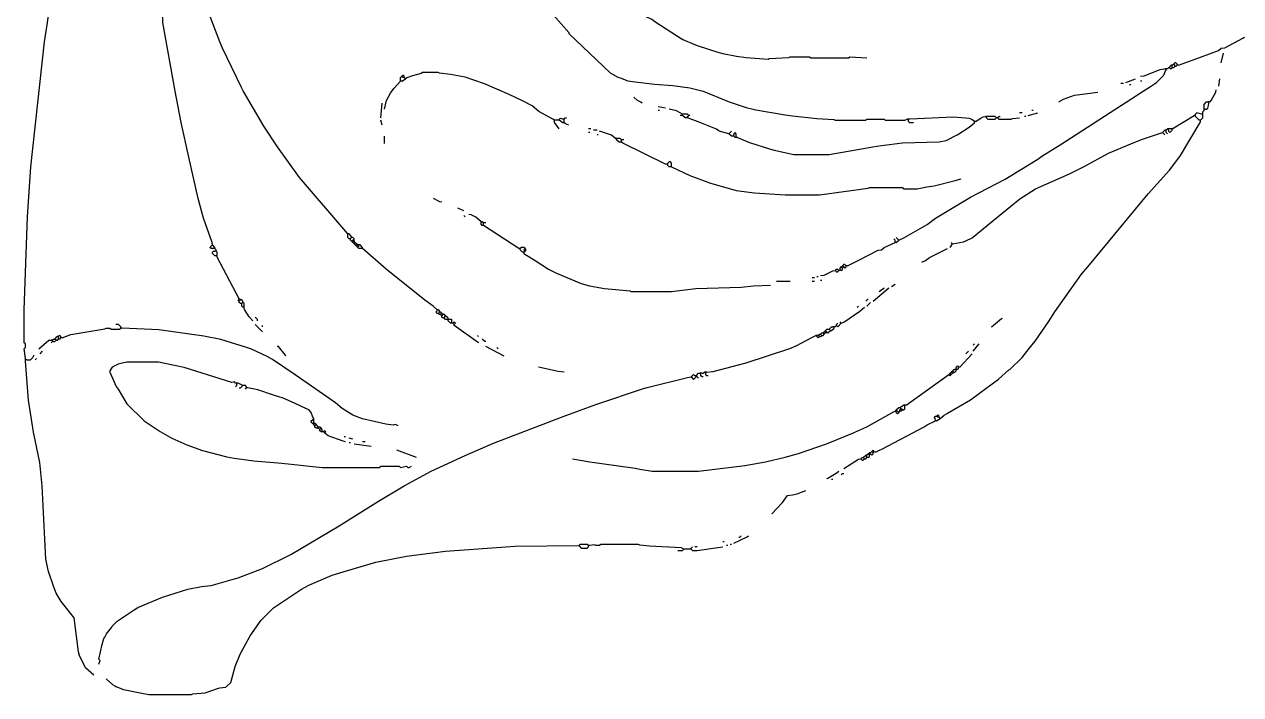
# Model space of a CAD drawing. Header units: millimetres. Extents: x 0.1 to 28.4, y 0.9 to 36.7.
# Drawn here: x 3.56 to 16.21, y 0.91 to 7.88 of the extents above; entities that cross this region are included whole.
import ezdxf

# ---------------------------------------------------------------- set-up
doc = ezdxf.new("R2010")
doc.units = ezdxf.units.MM

msp = doc.modelspace()

# ---------------------------------------------------------------- linework, layer by layer
for points in [[(6.9215, 5.7023), (6.416638, 6.289189), (6.187948, 6.606286), (6.048131, 6.821854), (5.832231, 7.190154), (5.81406, 7.22503), (5.61721, 7.63397), (5.59054, 7.69747), (5.414682, 8.154521), (5.34289, 8.38073), (5.211885, 8.840177), (5.139018, 9.155579), (5.047049, 9.576658), (5.011351, 9.778142), (4.971481, 10.058882), (4.934642, 10.438834), (4.871466, 10.870438), (4.846251, 11.035442), (4.806258, 11.278166), (4.7752, 11.5443)], [(5.5118, 5.588), (5.50799, 5.61213), (5.42036, 5.86613), (5.364285, 6.071577), (5.266018, 6.501279), (5.186485, 6.858977), (5.125651, 7.187342), (4.997186, 7.899643), (4.98433, 8.217271), (4.953, 8.636), (4.960042, 8.649266), (4.9657, 8.763)], [(3.5687, 4.4069), (3.556, 4.5085), (3.5687, 4.5212), (3.5687, 4.5593), (3.556, 4.572), (3.556, 4.9149), (3.587417, 5.879799), (3.625281, 6.400318), (3.766566, 7.696962), (3.791966, 7.874762), (3.8481, 8.255), (3.8354, 8.2677), (3.8354, 8.3185), (3.843215, 8.332177), (3.8481, 8.382)], [(8.9789, 8.0645), (9.217039, 7.794927), (9.2202, 7.7851), (9.650046, 7.375769), (9.72947, 7.33171), (9.75233, 7.32409), (9.830777, 7.294685), (9.879623, 7.284915), (10.109571, 7.25763), (10.299329, 7.24577), (10.476642, 7.221151), (10.61593, 7.18439), (10.86993, 7.08279), (10.89533, 7.07136), (11.062677, 7.015285), (11.162179, 6.993218), (11.468862, 6.939534), (11.543538, 6.928866), (11.798693, 6.902), (11.975707, 6.8902), (11.9888, 6.8834), (12.3063, 6.8834), (12.319, 6.8961), (12.4968, 6.8961), (12.5095, 6.8834), (12.7127, 6.8834), (12.7381, 6.8961)], [(9.7409, 8.0518), (9.868877, 8.018585), (9.94283, 7.99846), (10.03427, 7.95401), (10.081514, 7.934452), (10.124186, 7.902448), (10.38733, 7.73176), (10.40257, 7.72414), (10.51687, 7.67461), (10.56513, 7.65556), (10.76833, 7.59079), (10.819279, 7.577418), (10.960784, 7.549271), (11.062148, 7.536927), (11.2903, 7.5184), (11.30335, 7.525144), (11.50585, 7.537056), (11.5189, 7.5438), (11.7221, 7.5438), (11.7348, 7.5311), (12.1285, 7.5311), (12.1412, 7.5438), (12.319, 7.5311)], [(15.5575, 7.4549), (15.78737, 7.53999), (15.974646, 7.610231), (16.002, 7.6327), (16.038979, 7.637182), (16.22933, 7.73811), (16.2433, 7.747)], [(15.494, 7.4549), (15.5067, 7.4676)], [(15.5448, 7.4676), (15.5321, 7.4803), (15.5194, 7.4803), (15.5067, 7.4676)], [(15.5194, 7.4549), (15.5067, 7.4676)], [(15.5448, 7.4549), (15.5448, 7.4676)], [(16.002, 7.4803), (16.0274, 7.5819)], [(7.4676, 7.3025), (7.4676, 7.3279), (7.4803, 7.3406)], [(7.5057, 7.3406), (7.493, 7.3533), (7.4803, 7.3406)], [(7.493, 7.3279), (7.4803, 7.3406)], [(7.5057, 7.3279), (7.5057, 7.3406)], [(9.0678, 6.8834), (9.05383, 6.89356), (8.905302, 6.975423), (8.836598, 7.032677), (8.73633, 7.08406), (8.59917, 7.15264), (8.34263, 7.26059), (8.14197, 7.33171), (7.987734, 7.360342), (7.874566, 7.371658), (7.8613, 7.3787), (7.6962, 7.3787), (7.68223, 7.36981), (7.593479, 7.345082), (7.53237, 7.32536), (7.5184, 7.3152)], [(12.6492, 5.6388), (12.70127, 5.66166), (12.943254, 5.800969), (13.032154, 5.864469), (13.39723, 6.08584), (13.75537, 6.27126), (14.094714, 6.480048), (14.137386, 6.512052), (14.32687, 6.62686), (15.191154, 7.185269), (15.267354, 7.236069), (15.3289, 7.2771), (15.4051, 7.3533), (15.42034, 7.39013), (15.4305, 7.4041)], [(15.1638, 7.3406), (15.200779, 7.345082), (15.367977, 7.411915), (15.4178, 7.4168)], [(15.4305, 7.4168), (15.4178, 7.4168)], [(15.4432, 7.4168), (15.4305, 7.4168)], [(15.4305, 7.4041), (15.4305, 7.4168)], [(15.4432, 7.4168), (15.4559, 7.4295)], [(15.4686, 7.4295), (15.4559, 7.4295)], [(15.4686, 7.4422), (15.4813, 7.4549)], [(15.4686, 7.4295), (15.4686, 7.4422)], [(15.4686, 7.4295), (15.4813, 7.4168), (15.494, 7.4295)], [(15.494, 7.4549), (15.4813, 7.4549)], [(15.494, 7.4422), (15.494, 7.4549)], [(15.494, 7.4295), (15.494, 7.4422)], [(15.5067, 7.4295), (15.494, 7.4295)], [(15.5067, 7.4295), (15.5194, 7.4422)], [(15.5194, 7.4422), (15.5194, 7.4549)], [(15.5321, 7.4422), (15.5194, 7.4422)], [(15.5321, 7.4422), (15.5448, 7.4549)], [(15.5575, 7.4549), (15.5448, 7.4549)], [(7.3025, 6.9977), (7.32409, 7.08787), (7.369048, 7.173214), (7.401052, 7.215886), (7.4676, 7.2898)], [(7.4676, 7.2898), (7.4676, 7.3025)], [(7.4803, 7.2898), (7.4676, 7.2898)], [(7.4803, 7.2898), (7.5184, 7.3152)], [(7.5057, 7.3279), (7.493, 7.3279)], [(7.5184, 7.3152), (7.5057, 7.3279)], [(14.986, 7.2644), (14.9606, 7.2644)], [(15.0114, 7.2771), (15.113, 7.3152)], [(15.0622, 7.2517), (15.0495, 7.2517)], [(15.1765, 7.2898), (15.1638, 7.2898)], [(15.9766, 7.239), (15.9893, 7.3152)], [(9.9822, 7.0612), (9.96823, 7.07136), (9.933686, 7.089648), (9.8933, 7.1247)], [(14.3129, 7.0739), (14.36243, 7.10184), (14.478762, 7.144766), (14.7193, 7.1755)], [(15.8877, 7.0739), (15.89786, 7.08787), (15.94739, 7.17677), (15.9512, 7.2009)], [(7.2644, 6.9088), (7.2771, 7.0612)], [(10.2235, 7.0104), (10.1473, 7.0231)], [(10.16, 6.985), (10.1473, 6.985)], [(10.4013, 6.9469), (10.37717, 6.96214), (10.336823, 6.980115), (10.2616, 6.9977)], [(13.9319, 6.9596), (13.9065, 6.9596)], [(13.9954, 6.9342), (14.097, 6.9596)], [(14.0462, 6.985), (14.0335, 6.985)], [(15.7988, 6.9469), (15.748, 6.9596), (15.7353, 6.9469)], [(15.8115, 6.9596), (15.8115, 6.9723), (15.8242, 6.985)], [(15.8115, 6.9469), (15.8115, 6.9596)], [(15.8242, 7.0104), (15.8242, 7.0485), (15.8496, 7.0739), (15.8623, 7.0739)], [(15.8242, 6.9977), (15.8242, 7.0104)], [(15.8369, 6.9977), (15.8242, 6.9977)], [(15.8242, 6.985), (15.8242, 6.9977)], [(15.8369, 6.9977), (15.8496, 6.9977), (15.8623, 7.0104), (15.87119, 7.03707), (15.875, 7.0612)], [(15.875, 7.0739), (15.8623, 7.0739)], [(15.8877, 7.0739), (15.875, 7.0739)], [(15.875, 7.0612), (15.875, 7.0739)], [(7.2771, 6.8326), (7.2644, 6.8834)], [(9.0805, 6.8834), (9.0678, 6.8834)], [(9.0678, 6.8707), (9.0678, 6.8834)], [(9.1186, 6.7945), (9.070731, 6.859954), (9.0678, 6.8707)], [(9.1059, 6.8834), (9.0805, 6.8834)], [(9.1186, 6.8834), (9.1059, 6.8834)], [(9.1567, 6.8961), (9.14527, 6.89864), (9.1313, 6.90245), (9.1186, 6.8961)], [(9.1186, 6.8834), (9.1186, 6.8961)], [(9.1567, 6.858), (9.1186, 6.8834)], [(9.1694, 6.8961), (9.1567, 6.8961)], [(9.1694, 6.858), (9.1567, 6.858)], [(9.1694, 6.8961), (9.1821, 6.9088), (9.1948, 6.9088)], [(9.1694, 6.8834), (9.1694, 6.8961)], [(9.1694, 6.8707), (9.1694, 6.8834)], [(9.1694, 6.858), (9.1694, 6.8707)], [(9.2202, 6.8326), (9.18337, 6.84784), (9.1694, 6.858)], [(10.3886, 6.9342), (10.3759, 6.9342)], [(10.4013, 6.9342), (10.3886, 6.9342)], [(10.414, 6.9469), (10.4013, 6.9469)], [(10.4013, 6.9342), (10.4013, 6.9469)], [(10.4394, 6.9088), (10.4267, 6.9088), (10.4013, 6.9342)], [(10.4648, 6.9342), (10.4521, 6.9469), (10.414, 6.9469)], [(10.4521, 6.9088), (10.4394, 6.9088)], [(10.4521, 6.9215), (10.4648, 6.9342)], [(10.4521, 6.9088), (10.4521, 6.9215)], [(10.8839, 6.7437), (10.7823, 6.7691), (10.75436, 6.78942), (10.56513, 6.86816), (10.4521, 6.9088)], [(10.4775, 6.9342), (10.4648, 6.9342)], [(10.9728, 6.7056), (11.09853, 6.65099), (11.316821, 6.583082), (11.352679, 6.574118), (11.557, 6.5278), (11.9253, 6.5278), (12.381523, 6.608885), (12.470638, 6.622034), (12.687498, 6.648661), (13.068102, 6.660939), (13.143642, 6.672649), (13.25753, 6.73354), (13.27277, 6.74116), (13.383322, 6.810298), (13.4366, 6.858)], [(12.7508, 6.8961), (12.7381, 6.8961)], [(12.7635, 6.8961), (12.7508, 6.8961)], [(12.7508, 6.8834), (12.7508, 6.8961)], [(12.8016, 6.858), (12.7635, 6.858), (12.7508, 6.8707), (12.7508, 6.8834)], [(13.4366, 6.8707), (13.409246, 6.893169), (13.385318, 6.903019), (13.220399, 6.914817), (12.7635, 6.8961)], [(13.081, 3.7846), (13.121386, 3.819652), (13.14577, 3.83286), (13.15593, 3.83794), (13.396546, 3.978031), (13.489878, 4.048202), (13.687797, 4.194153), (13.795003, 4.289447), (13.8049, 4.2926), (13.9319, 4.4196), (14.004962, 4.511189), (14.068477, 4.587302), (14.208252, 4.790186), (14.271869, 4.891454), (14.551152, 5.285486), (14.614577, 5.362002), (15.243157, 6.118558), (15.465443, 6.365542), (15.54226, 6.46557), (15.579852, 6.517386), (15.78356, 6.85927), (15.7861, 6.8707)], [(13.4493, 6.8707), (13.4366, 6.8707)], [(13.4366, 6.858), (13.4366, 6.8707)], [(13.4493, 6.8707), (13.502386, 6.905752), (13.52677, 6.91769), (13.5509, 6.9215)], [(13.5636, 6.9215), (13.5509, 6.9215)], [(13.5763, 6.9215), (13.5636, 6.9215)], [(13.5636, 6.9088), (13.5636, 6.9215)], [(13.5636, 6.9088), (13.5763, 6.8961), (13.6525, 6.8961), (13.6652, 6.9088)], [(13.6652, 6.9088), (13.6525, 6.9215), (13.5763, 6.9215)], [(13.6779, 6.9088), (13.6652, 6.9088)], [(13.6779, 6.9088), (13.6906, 6.9215), (13.7033, 6.9215)], [(13.6779, 6.9088), (13.6906, 6.8961), (13.8176, 6.8961), (13.831062, 6.903466), (13.9065, 6.9088)], [(13.97, 6.9215), (13.9573, 6.9215)], [(15.494, 6.7945), (15.7226, 6.9342)], [(15.7353, 6.9342), (15.7226, 6.9342)], [(15.7353, 6.9342), (15.7353, 6.9469)], [(15.7353, 6.9215), (15.7353, 6.9342)], [(15.7734, 6.8834), (15.7353, 6.9215)], [(15.7861, 6.8834), (15.7734, 6.8834)], [(15.7861, 6.8834), (15.8115, 6.9088), (15.8115, 6.9342)], [(15.7861, 6.8707), (15.7861, 6.8834)], [(15.8115, 6.9469), (15.7988, 6.9469)], [(15.8115, 6.9342), (15.8115, 6.9469)], [(7.3025, 6.6421), (7.3025, 6.7183)], [(9.4488, 6.7945), (9.4234, 6.7945)], [(9.4361, 6.7564), (9.4234, 6.7564)], [(9.5123, 6.7818), (9.4742, 6.7818)], [(9.525, 6.731), (9.5123, 6.731)], [(9.7028, 6.6929), (9.662414, 6.727952), (9.54913, 6.76656), (9.5377, 6.7691)], [(10.8839, 6.7437), (10.9093, 6.7691)], [(10.922, 6.7183), (10.9093, 6.7183), (10.8839, 6.7437)], [(10.9347, 6.7183), (10.922, 6.7183)], [(10.9601, 6.7183), (10.9601, 6.7437), (10.9474, 6.7564), (10.9347, 6.7437), (10.9347, 6.731)], [(10.9347, 6.7183), (10.9347, 6.731)], [(10.9474, 6.7056), (10.9347, 6.7183)], [(10.9601, 6.7056), (10.9474, 6.7056)], [(10.9601, 6.7056), (10.9601, 6.7183)], [(10.9728, 6.7056), (10.9601, 6.7056)], [(13.208, 5.6007), (13.321442, 5.618549), (13.345746, 5.629031), (13.41247, 5.66166), (13.629386, 5.838952), (13.908978, 6.067502), (14.07287, 6.16966), (14.42593, 6.32841), (14.577646, 6.403731), (14.83233, 6.54304), (15.06347, 6.63829), (15.17523, 6.68274), (15.28953, 6.72211), (15.3924, 6.7564)], [(15.3924, 6.7564), (15.4178, 6.7818)], [(15.4178, 6.731), (15.3924, 6.7564)], [(15.4305, 6.7818), (15.4178, 6.7818)], [(15.4305, 6.7818), (15.4432, 6.7945)], [(15.4305, 6.7691), (15.4305, 6.7818)], [(15.4432, 6.7437), (15.4305, 6.7564), (15.4305, 6.7691)], [(15.4559, 6.7945), (15.4432, 6.7945)], [(15.4686, 6.7945), (15.4559, 6.7945)], [(15.4559, 6.7818), (15.4559, 6.7945)], [(15.4559, 6.7818), (15.4559, 6.7691), (15.4686, 6.7564), (15.494, 6.7818)], [(15.4813, 6.7945), (15.4686, 6.7945)], [(15.494, 6.7945), (15.4813, 6.7945)], [(15.494, 6.7818), (15.494, 6.7945)], [(9.7155, 6.6929), (9.7028, 6.6929)], [(9.7282, 6.6929), (9.7155, 6.6929)], [(9.7155, 6.6802), (9.7155, 6.6929)], [(9.7536, 6.6548), (9.7409, 6.6548), (9.7155, 6.6802)], [(9.7663, 6.6802), (9.7536, 6.6929), (9.7282, 6.6929)], [(9.7663, 6.6548), (9.7536, 6.6548)], [(9.779, 6.6802), (9.7663, 6.6802)], [(9.7663, 6.6675), (9.7663, 6.6802)], [(9.7663, 6.6548), (9.7663, 6.6675)], [(10.2362, 6.4262), (10.22477, 6.42874), (9.78027, 6.64464), (9.7663, 6.6548)], [(9.7917, 6.6802), (9.779, 6.6802)], [(10.287, 6.4135), (10.287, 6.4389), (10.2743, 6.4516), (10.2616, 6.4516), (10.2489, 6.4389)], [(10.2489, 6.4262), (10.2362, 6.4262)], [(10.2489, 6.4262), (10.2489, 6.4389)], [(10.2489, 6.4135), (10.2489, 6.4262)], [(10.2743, 6.4008), (10.2616, 6.4008), (10.2489, 6.4135)], [(10.287, 6.4008), (10.2743, 6.4008)], [(10.287, 6.4008), (10.287, 6.4135)], [(10.287, 6.4008), (10.47623, 6.30936), (10.692279, 6.231218), (10.923121, 6.163982), (10.958979, 6.155018), (11.14998, 6.128524), (11.4681, 6.1087), (11.8237, 6.1087), (12.331016, 6.177671), (12.3444, 6.1849), (12.6873, 6.1849), (12.7, 6.1722), (12.8397, 6.1722), (12.942062, 6.192266), (13.016738, 6.202934), (13.23467, 6.25856), (13.2969, 6.2738)], [(7.8994, 6.0325), (7.87527, 6.03631), (7.8105, 6.0706)], [(8.128, 5.9436), (8.0645, 5.969)], [(8.1407, 5.8801), (8.128, 5.8928)], [(8.3058, 5.8293), (8.252522, 5.877002), (8.20293, 5.90169), (8.1788, 5.9055)], [(8.3185, 5.8293), (8.3058, 5.8293)], [(8.3058, 5.8166), (8.3058, 5.8293)], [(8.3312, 5.8166), (8.3185, 5.8293)], [(6.9342, 5.7023), (6.9215, 5.7023)], [(6.9215, 5.6896), (6.9215, 5.7023)], [(6.9596, 5.6769), (6.9342, 5.7023)], [(8.3185, 5.7912), (8.3058, 5.8039), (8.3058, 5.8166)], [(8.3312, 5.7912), (8.3185, 5.7912)], [(8.3439, 5.8166), (8.3312, 5.8166)], [(8.3312, 5.8039), (8.3312, 5.8166)], [(8.3312, 5.7912), (8.3312, 5.8039)], [(8.6995, 5.5499), (8.3312, 5.7912)], [(8.3566, 5.8166), (8.3439, 5.8166)], [(5.5245, 5.5499), (5.4991, 5.5499), (5.4864, 5.5626), (5.5118, 5.588)], [(5.5372, 5.5626), (5.5118, 5.588)], [(6.9342, 5.6515), (6.9215, 5.6642), (6.9215, 5.6896)], [(6.9469, 5.6515), (6.9342, 5.6515)], [(6.9469, 5.6515), (6.9596, 5.6642)], [(6.9469, 5.6388), (6.9469, 5.6515)], [(6.9596, 5.6261), (6.9469, 5.6388)], [(6.9596, 5.6642), (6.9596, 5.6769)], [(6.9723, 5.6642), (6.9596, 5.6642)], [(6.9596, 5.6261), (6.9723, 5.6388)], [(6.9723, 5.6134), (6.9596, 5.6261)], [(6.985, 5.6515), (6.9723, 5.6642)], [(6.985, 5.6388), (6.9723, 5.6388)], [(6.9723, 5.6134), (6.985, 5.6261)], [(6.985, 5.6007), (6.9723, 5.6134)], [(6.985, 5.6388), (6.985, 5.6515)], [(6.985, 5.6261), (6.985, 5.6388)], [(6.9977, 5.6134), (6.985, 5.6261)], [(6.985, 5.6007), (6.9977, 5.6134)], [(6.9977, 5.588), (6.985, 5.6007)], [(7.0104, 5.6007), (6.9977, 5.6134)], [(6.9977, 5.588), (7.0104, 5.6007)], [(7.0104, 5.5753), (6.9977, 5.588)], [(7.0231, 5.588), (7.0104, 5.6007)], [(7.0104, 5.5753), (7.0231, 5.588)], [(7.0231, 5.5626), (7.0104, 5.5753)], [(7.0358, 5.588), (7.0231, 5.588)], [(7.0231, 5.5626), (7.0358, 5.5753)], [(7.0485, 5.588), (7.0358, 5.588)], [(7.0358, 5.5753), (7.0358, 5.588)], [(7.0739, 5.5626), (7.0485, 5.588)], [(12.1158, 5.3721), (12.22883, 5.42544), (12.434421, 5.532718), (12.4714, 5.5372), (12.498754, 5.559669), (12.57427, 5.59689), (12.6111, 5.6134)], [(12.6111, 5.6261), (12.6111, 5.6388), (12.5984, 5.6515)], [(12.6111, 5.6134), (12.6111, 5.6261)], [(12.6238, 5.6134), (12.6111, 5.6134)], [(12.6492, 5.6388), (12.6238, 5.6642)], [(12.6238, 5.6134), (12.6492, 5.6388)], [(13.1826, 5.5626), (13.208, 5.6007)], [(13.208, 5.6007), (13.1953, 5.6134)], [(5.5499, 5.4737), (5.5372, 5.4737), (5.5118, 5.4991), (5.5118, 5.5118), (5.5245, 5.5245), (5.5372, 5.5245)], [(5.5372, 5.5499), (5.5245, 5.5499)], [(5.5372, 5.5499), (5.5372, 5.5626)], [(5.5499, 5.5372), (5.5372, 5.5499)], [(5.5499, 5.5245), (5.5372, 5.5245)], [(5.5499, 5.5245), (5.5499, 5.5372)], [(5.5626, 5.4864), (5.5626, 5.5118), (5.5499, 5.5245)], [(5.5626, 5.4737), (5.5499, 5.4737)], [(5.5626, 5.4737), (5.5626, 5.4864)], [(5.5626, 5.461), (5.5626, 5.4737)], [(5.7912, 5.0292), (5.5626, 5.461)], [(7.0612, 5.5499), (7.0358, 5.5499), (7.0231, 5.5626)], [(7.0739, 5.5499), (7.0612, 5.5499)], [(7.0739, 5.5499), (7.0739, 5.5626)], [(7.8486, 4.9149), (7.808214, 4.949952), (7.719646, 5.013569), (7.318042, 5.337157), (7.0739, 5.5499)], [(8.7122, 5.5499), (8.6995, 5.5499)], [(8.763, 5.5499), (8.7503, 5.5626), (8.7249, 5.5626), (8.7122, 5.5499)], [(8.7122, 5.5372), (8.7122, 5.5499)], [(8.7376, 5.5118), (8.7122, 5.5372)], [(8.7503, 5.5118), (8.7376, 5.5118)], [(8.763, 5.5245), (8.7503, 5.5372), (8.763, 5.5499)], [(8.7503, 5.5118), (8.763, 5.5245)], [(8.7503, 5.4991), (8.7503, 5.5118)], [(8.7503, 5.4991), (8.866886, 5.425948), (9.00557, 5.33654), (9.09193, 5.29336), (9.348321, 5.186082), (9.434979, 5.164418), (9.58912, 5.136376), (9.854752, 5.112273), (9.8679, 5.1054), (10.287, 5.1054), (10.54038, 5.136376), (11.010733, 5.149674), (11.138293, 5.163), (11.3157, 5.1689)], [(8.763, 5.5245), (8.7757, 5.5372), (8.763, 5.5499)], [(12.8905, 5.4102), (12.926314, 5.425948), (12.968986, 5.457952), (13.12037, 5.53466), (13.1572, 5.5499)], [(11.8364, 5.2705), (11.873379, 5.274982), (11.96467, 5.31749), (11.9888, 5.3213)], [(12.0269, 5.3213), (12.0142, 5.334), (12.0015, 5.334), (11.9888, 5.3213)], [(11.9888, 5.3213), (12.0015, 5.3086), (12.0142, 5.3086), (12.0269, 5.3213)], [(12.0269, 5.3213), (12.0396, 5.334)], [(12.0396, 5.334), (12.0396, 5.3467), (12.0523, 5.3594)], [(12.0396, 5.334), (12.0523, 5.3213), (12.065, 5.334), (12.065, 5.3467)], [(12.0523, 5.3594), (12.065, 5.3721)], [(12.065, 5.3467), (12.0523, 5.3594)], [(12.1031, 5.3721), (12.0904, 5.3848), (12.0777, 5.3848), (12.065, 5.3721)], [(12.0777, 5.3594), (12.065, 5.3721)], [(12.065, 5.3467), (12.0777, 5.3594)], [(12.0777, 5.3594), (12.0904, 5.3467), (12.1031, 5.3594)], [(12.1158, 5.3721), (12.1031, 5.3721)], [(12.1031, 5.3594), (12.1031, 5.3721)], [(11.5189, 5.207), (11.3792, 5.207)], [(11.7729, 5.2451), (11.7475, 5.2451)], [(11.7729, 5.207), (11.7475, 5.207)], [(11.811, 5.2578), (11.7983, 5.2578)], [(11.8491, 5.2197), (11.8364, 5.2197)], [(12.3825, 5.0038), (12.5476, 5.1435)], [(12.446, 5.1054), (12.4968, 5.1435)], [(12.573, 5.1562), (12.6111, 5.1816)], [(5.7912, 5.0038), (5.7785, 5.0165), (5.7912, 5.0292)], [(5.8039, 5.0165), (5.7912, 5.0292)], [(5.7912, 5.0038), (5.8039, 5.0165)], [(5.8039, 4.9784), (5.7912, 4.9911), (5.7912, 5.0038)], [(5.8293, 4.9911), (5.8293, 5.0038), (5.8166, 5.0165), (5.8039, 5.0165)], [(5.8166, 4.9784), (5.8039, 4.9784)], [(5.8166, 4.9784), (5.8293, 4.9911)], [(5.8166, 4.9657), (5.8166, 4.9784)], [(5.8293, 4.9403), (5.8166, 4.953), (5.8166, 4.9657)], [(5.842, 4.953), (5.842, 4.9784), (5.8293, 4.9911)], [(5.842, 4.9403), (5.8293, 4.9403)], [(5.842, 4.9403), (5.842, 4.953)], [(5.842, 4.9276), (5.842, 4.9403)], [(12.0523, 4.7752), (12.07897, 4.78536), (12.245086, 4.899152), (12.2936, 4.9403)], [(12.2174, 4.9403), (12.2301, 4.953)], [(12.3063, 5.0038), (12.3317, 5.0292)], [(12.319, 4.953), (12.3571, 4.9911)], [(5.9309, 4.8006), (5.895848, 4.840986), (5.84454, 4.91617), (5.842, 4.9276)], [(5.9817, 4.8006), (5.9817, 4.8133), (5.9563, 4.8387)], [(7.8613, 4.8768), (7.8486, 4.8768), (7.8359, 4.8895), (7.8486, 4.9022)], [(7.8613, 4.9149), (7.8486, 4.9149)], [(7.8486, 4.9022), (7.8486, 4.9149)], [(7.874, 4.9022), (7.8613, 4.9149)], [(7.8613, 4.8768), (7.874, 4.8895)], [(7.8867, 4.8641), (7.874, 4.8641), (7.8613, 4.8768)], [(7.874, 4.8895), (7.874, 4.9022)], [(7.8867, 4.8895), (7.874, 4.8895)], [(7.8994, 4.8768), (7.8867, 4.8895)], [(7.8867, 4.8641), (7.8994, 4.8768)], [(7.8994, 4.8514), (7.8867, 4.8641)], [(7.9121, 4.8641), (7.8994, 4.8768)], [(7.8994, 4.8514), (7.9121, 4.8641)], [(7.9121, 4.826), (7.8994, 4.8387), (7.8994, 4.8514)], [(7.9375, 4.8514), (7.9248, 4.8641), (7.9121, 4.8641)], [(7.9248, 4.826), (7.9121, 4.826)], [(7.9248, 4.8387), (7.9375, 4.8514)], [(7.9248, 4.826), (7.9248, 4.8387)], [(7.9502, 4.8133), (7.9375, 4.8133), (7.9248, 4.826)], [(7.9629, 4.826), (7.9375, 4.8514)], [(7.9629, 4.8133), (7.9502, 4.8133)], [(7.9629, 4.8133), (7.9629, 4.826)], [(7.9756, 4.8133), (7.9629, 4.8133)], [(7.9629, 4.8006), (7.9629, 4.8133)], [(7.9883, 4.8133), (7.9756, 4.8133)], [(8.001, 4.8006), (8.001, 4.8133), (7.9883, 4.8133)], [(13.6144, 4.7371), (13.718478, 4.822902), (13.7287, 4.826)], [(3.9497, 4.6228), (4.039577, 4.656015), (4.393079, 4.716182), (4.4069, 4.7244), (4.445, 4.7244), (4.4577, 4.7117), (4.5466, 4.7117), (4.5593, 4.7244)], [(4.5593, 4.7371), (4.5339, 4.7625), (4.5085, 4.7625)], [(4.5593, 4.7244), (4.5593, 4.7371)], [(4.572, 4.7244), (4.5593, 4.7244)], [(7.4422, 3.7084), (7.4168, 3.7211), (7.3914, 3.71475), (7.316058, 3.726249), (7.07263, 3.78079), (6.97103, 3.82016), (6.860602, 3.889323), (6.791898, 3.946577), (6.373446, 4.238869), (6.13537, 4.39674), (6.081346, 4.429369), (5.91693, 4.50469), (5.85597, 4.52501), (5.599579, 4.605618), (5.423758, 4.640649), (4.95362, 4.704576), (4.572, 4.7244)], [(6.0325, 4.6863), (5.9563, 4.7625)], [(6.0325, 4.7371), (6.0325, 4.7498)], [(7.9883, 4.7752), (7.9629, 4.8006)], [(8.001, 4.7752), (7.9883, 4.7752)], [(8.001, 4.7879), (8.001, 4.8006)], [(8.001, 4.7752), (8.001, 4.7879)], [(8.0137, 4.7752), (8.001, 4.7752)], [(8.0264, 4.7625), (8.0391, 4.7752), (8.0264, 4.7879), (8.0137, 4.7752)], [(8.0264, 4.7625), (8.0137, 4.7752)], [(8.2804, 4.572), (8.0264, 4.7498), (8.0264, 4.7625)], [(11.8618, 4.6736), (11.8745, 4.6863)], [(11.8745, 4.6863), (11.8872, 4.699)], [(11.8872, 4.6736), (11.8745, 4.6863)], [(11.8872, 4.699), (11.8999, 4.7117), (11.9253, 4.7117)], [(11.8999, 4.6863), (11.8872, 4.699)], [(11.8999, 4.6736), (11.8999, 4.6863)], [(11.9126, 4.6736), (11.938, 4.699)], [(11.9253, 4.7117), (11.9507, 4.7371), (11.9634, 4.7371)], [(11.938, 4.699), (11.9253, 4.7117)], [(11.938, 4.699), (11.9507, 4.699), (11.9761, 4.7244)], [(11.9761, 4.7371), (11.9634, 4.7371)], [(11.9888, 4.7371), (11.9761, 4.7371)], [(11.9761, 4.7244), (11.9761, 4.7371)], [(11.9888, 4.7371), (12.0015, 4.7498)], [(12.0015, 4.7498), (12.0015, 4.7625), (12.0142, 4.7752)], [(12.0015, 4.7498), (12.0142, 4.7371), (12.0523, 4.7752)], [(12.0523, 4.7752), (12.0396, 4.7879)], [(3.7084, 4.5085), (3.81, 4.5974), (3.8354, 4.5974)], [(3.8481, 4.5974), (3.8354, 4.5974)], [(3.8354, 4.572), (3.8481, 4.5847)], [(3.8481, 4.5974), (3.8608, 4.6101), (3.8735, 4.6101)], [(3.8481, 4.5847), (3.8481, 4.5974)], [(3.8608, 4.5847), (3.8481, 4.5847)], [(3.8608, 4.5847), (3.8735, 4.5847), (3.8862, 4.5974)], [(3.8735, 4.6101), (3.8989, 4.6355)], [(3.8862, 4.5974), (3.8735, 4.6101)], [(3.8862, 4.5974), (3.8989, 4.5974), (3.9116, 4.6101)], [(3.9116, 4.6355), (3.8989, 4.6355)], [(3.937, 4.6355), (3.9243, 4.6482), (3.9116, 4.6355)], [(3.9116, 4.6228), (3.9116, 4.6355)], [(3.9116, 4.6101), (3.9116, 4.6228)], [(3.9243, 4.6101), (3.9116, 4.6101)], [(3.9243, 4.6101), (3.937, 4.6228)], [(3.937, 4.6228), (3.937, 4.6355)], [(3.9497, 4.6228), (3.937, 4.6228)], [(8.2804, 4.6355), (8.2677, 4.6482)], [(8.3566, 4.5847), (8.3439, 4.5847), (8.3185, 4.6101)], [(10.6553, 4.2672), (10.717942, 4.272349), (11.047879, 4.360582), (11.062821, 4.364318), (11.51763, 4.51231), (11.58113, 4.53771), (11.74623, 4.62534), (11.7856, 4.6482)], [(11.7983, 4.6482), (11.7856, 4.6482)], [(11.811, 4.6482), (11.7983, 4.6482)], [(11.7983, 4.6355), (11.7983, 4.6482)], [(11.7983, 4.6355), (11.811, 4.6228), (11.8237, 4.6355)], [(11.811, 4.6482), (11.8237, 4.6609), (11.8364, 4.6609)], [(11.8237, 4.6355), (11.811, 4.6482)], [(11.8237, 4.6355), (11.8364, 4.6355), (11.8491, 4.6482)], [(11.8364, 4.6609), (11.8491, 4.6736), (11.8618, 4.6736)], [(11.8491, 4.6482), (11.8364, 4.6609)], [(11.8491, 4.6482), (11.8618, 4.6482), (11.8745, 4.6609)], [(11.8745, 4.6609), (11.8618, 4.6736)], [(11.8745, 4.6609), (11.8872, 4.6736)], [(11.8999, 4.6736), (11.8872, 4.6736)], [(11.9126, 4.6736), (11.8999, 4.6736)], [(13.4239, 4.5466), (13.4366, 4.5593)], [(13.4239, 4.4831), (13.4874, 4.5593)], [(3.5814, 4.3942), (3.6195, 4.3942), (3.6449, 4.4196), (3.6576, 4.445)], [(3.7211, 4.4577), (3.7465, 4.4831)], [(6.2738, 4.4323), (6.270677, 4.442398), (6.1976, 4.5339), (6.1849, 4.5339)], [(8.5471, 4.4323), (8.3566, 4.5339)], [(8.4836, 4.5085), (8.4709, 4.5212)], [(13.2842, 4.318), (13.4112, 4.4577)], [(13.3477, 4.4577), (13.3731, 4.4831)], [(3.5687, 4.3942), (3.5687, 4.4069)], [(3.5814, 4.3942), (3.5687, 4.3942)], [(3.5687, 4.3815), (3.5687, 4.3942)], [(4.2799, 1.1176), (4.191, 1.1938), (4.13131, 1.32207), (4.119685, 1.359877), (4.07289, 1.71323), (3.940048, 1.881886), (3.88874, 1.96977), (3.85826, 2.04343), (3.80619, 2.19583), (3.779451, 2.323242), (3.740483, 3.085799), (3.715629, 3.326716), (3.652715, 3.643923), (3.627051, 3.796442), (3.599825, 3.97562), (3.5687, 4.3815)], [(3.6703, 4.3942), (3.683, 4.4069)], [(5.7531, 4.1529), (5.7404, 4.1656), (5.715, 4.15925), (5.218579, 4.313518), (5.119077, 4.335585), (4.953, 4.3688), (4.6228, 4.3688), (4.547458, 4.350951), (4.53263, 4.34721), (4.4704, 4.318), (4.445, 4.2799), (4.445, 4.2672), (4.511431, 4.116754), (4.530969, 4.087446), (4.6228, 3.937), (4.8006, 3.7592), (4.96697, 3.64744), (5.09143, 3.57886), (5.24637, 3.50901), (5.40893, 3.45059), (5.663079, 3.386418), (5.739542, 3.373051), (5.944082, 3.345881), (6.235218, 3.321619), (6.6548, 3.2766), (7.2517, 3.2766), (7.2644, 3.2893), (7.4549, 3.2893), (7.4676, 3.2766), (7.5311, 3.2893), (7.5438, 3.2766), (7.5565, 3.2766), (7.5819, 3.2893)], [(9.1694, 4.2672), (9.106758, 4.272349), (8.9027, 4.318)], [(13.2461, 4.3053), (13.2461, 4.318), (13.2588, 4.3307), (13.2715, 4.318)], [(13.2461, 4.2926), (13.2461, 4.3053)], [(13.2588, 4.2926), (13.2715, 4.3053)], [(13.2842, 4.318), (13.2715, 4.318)], [(13.2715, 4.3053), (13.2715, 4.318)], [(4.3307, 1.2319), (4.3434, 1.27), (4.3307, 1.2827), (4.364318, 1.436221), (4.38404, 1.49733), (4.39166, 1.51257), (4.410023, 1.546798), (4.467277, 1.615502), (4.4704, 1.6256), (4.5212, 1.6764), (4.68757, 1.78816), (4.73583, 1.81864), (4.99237, 1.92659), (5.25653, 2.01041), (5.39812, 2.039124), (5.49848, 2.050276), (5.74167, 2.11709), (5.77977, 2.12979), (6.03123, 2.22504), (6.32587, 2.37236), (6.830646, 2.669931), (7.23773, 2.92354), (7.50697, 3.08356), (7.787054, 3.235569), (8.14197, 3.40106), (8.43407, 3.52806), (9.15797, 3.80619), (9.49833, 3.92811), (9.996021, 4.097618), (10.031879, 4.106582), (10.453221, 4.211918), (10.4902, 4.2164)], [(10.4902, 4.2164), (10.5156, 4.2418), (10.5283, 4.2291)], [(10.4902, 4.2164), (10.5156, 4.191), (10.541, 4.2164)], [(10.541, 4.2291), (10.5283, 4.2291)], [(10.541, 4.2291), (10.5664, 4.2545), (10.5791, 4.2545)], [(10.541, 4.2164), (10.541, 4.2291)], [(10.5537, 4.2164), (10.541, 4.2164)], [(10.5664, 4.2037), (10.5537, 4.2164)], [(10.5918, 4.2545), (10.5791, 4.2545)], [(10.6045, 4.2545), (10.5918, 4.2545)], [(10.5918, 4.2418), (10.5918, 4.2545)], [(10.6172, 4.2164), (10.6045, 4.2164), (10.5918, 4.2291), (10.5918, 4.2418)], [(10.6045, 4.2545), (10.6172, 4.2545), (10.6299, 4.2672)], [(10.6426, 4.2672), (10.6299, 4.2672)], [(10.6553, 4.2672), (10.6426, 4.2672)], [(10.6426, 4.2545), (10.6426, 4.2672)], [(10.668, 4.2291), (10.6553, 4.2291), (10.6426, 4.2418), (10.6426, 4.2545)], [(12.7254, 3.9243), (13.1699, 4.2418)], [(13.1699, 4.2418), (13.1826, 4.2545)], [(13.1699, 4.2418), (13.1826, 4.2291), (13.1953, 4.2418)], [(13.1826, 4.2545), (13.1953, 4.2672)], [(13.1953, 4.2418), (13.1826, 4.2545)], [(13.1953, 4.2672), (13.208, 4.2799)], [(13.208, 4.2545), (13.1953, 4.2672)], [(13.1953, 4.2418), (13.208, 4.2545)], [(13.208, 4.2799), (13.2207, 4.2926), (13.2334, 4.2926)], [(13.2207, 4.2672), (13.208, 4.2799)], [(13.208, 4.2545), (13.2207, 4.2672)], [(13.2207, 4.2672), (13.2334, 4.2672), (13.2461, 4.2799)], [(13.2461, 4.2926), (13.2334, 4.2926)], [(13.2588, 4.2926), (13.2461, 4.2926)], [(13.2461, 4.2799), (13.2461, 4.2926)], [(5.7658, 4.1529), (5.7531, 4.1529)], [(5.7531, 4.1148), (5.7658, 4.1275), (5.7658, 4.1402)], [(5.7785, 4.1529), (5.7658, 4.1529)], [(5.7658, 4.1402), (5.7658, 4.1529)], [(5.8293, 4.1275), (5.7785, 4.1529)], [(5.7912, 4.1021), (5.8039, 4.1021), (5.8293, 4.1275)], [(5.8674, 4.1148), (5.8547, 4.1275), (5.8293, 4.1275)], [(5.8547, 4.0894), (5.8674, 4.1021)], [(5.8674, 4.1021), (5.8674, 4.1148)], [(5.8801, 4.1021), (5.8674, 4.1021)], [(6.5659, 3.7846), (6.55574, 3.79857), (6.5405, 3.8481), (6.5151, 3.8735), (6.43763, 3.90906), (6.36524, 3.94208), (6.24713, 3.99669), (6.14807, 4.02844), (5.982821, 4.081182), (5.8801, 4.1021)], [(12.6619, 3.8989), (12.7, 3.9243)], [(12.7127, 3.9243), (12.7, 3.9243)], [(12.7254, 3.9243), (12.7127, 3.9243)], [(12.7127, 3.9116), (12.7127, 3.9243)], [(9.2583, 3.3655), (9.437077, 3.332285), (9.906977, 3.268785), (9.955823, 3.259015), (10.0838, 3.2385), (10.5664, 3.2385), (11.048238, 3.294634), (11.263923, 3.332285), (11.466979, 3.382682), (11.606679, 3.420782), (11.89863, 3.52171), (11.91387, 3.52679), (12.17803, 3.63474), (12.19327, 3.64236), (12.317046, 3.698631), (12.600354, 3.857869), (12.6111, 3.8608)], [(12.6238, 3.8608), (12.6111, 3.8608)], [(12.6238, 3.8735), (12.6492, 3.8989), (12.6619, 3.8989)], [(12.6238, 3.8608), (12.6238, 3.8735)], [(12.6365, 3.8608), (12.6238, 3.8608)], [(12.6238, 3.8481), (12.6238, 3.8608)], [(12.6238, 3.8481), (12.6365, 3.8354), (12.6492, 3.8481)], [(12.6492, 3.8481), (12.6365, 3.8608)], [(12.6492, 3.8481), (12.6619, 3.8608)], [(12.6746, 3.8862), (12.6619, 3.8989)], [(12.6619, 3.8735), (12.6746, 3.8862)], [(12.6619, 3.8608), (12.6619, 3.8735)], [(12.6746, 3.8608), (12.6619, 3.8608)], [(12.6873, 3.8735), (12.6746, 3.8862)], [(12.6746, 3.8608), (12.6873, 3.8735)], [(12.6873, 3.8735), (12.7, 3.8735), (12.7127, 3.8862), (12.7127, 3.9116)], [(13.0302, 3.7719), (13.02766, 3.78333), (13.0175, 3.7973), (13.0302, 3.81), (13.0429, 3.81)], [(13.0683, 3.81), (13.0556, 3.8227), (13.0429, 3.81)], [(13.0556, 3.7973), (13.0429, 3.81)], [(13.0683, 3.7973), (13.0556, 3.7973)], [(13.0683, 3.7973), (13.0683, 3.81)], [(13.081, 3.7846), (13.0683, 3.7973)], [(6.5532, 3.7338), (6.5405, 3.7465), (6.5405, 3.7592), (6.5532, 3.7719)], [(6.5659, 3.7719), (6.5532, 3.7719)], [(6.5532, 3.7338), (6.5659, 3.7465)], [(6.5659, 3.7211), (6.5532, 3.7338)], [(6.5659, 3.7719), (6.5659, 3.7846)], [(6.5659, 3.7592), (6.5659, 3.7719)], [(6.5659, 3.7465), (6.5659, 3.7592)], [(6.5786, 3.7338), (6.5659, 3.7465)], [(6.5659, 3.7211), (6.5786, 3.7338)], [(6.5786, 3.7084), (6.5659, 3.7211)], [(6.5913, 3.7211), (6.5786, 3.7338)], [(6.5786, 3.7084), (6.5913, 3.7211)], [(6.604, 3.683), (6.5913, 3.683), (6.5786, 3.6957), (6.5786, 3.7084)], [(6.6167, 3.6957), (6.5913, 3.7211)], [(6.6167, 3.683), (6.604, 3.683)], [(6.6294, 3.6957), (6.6167, 3.6957)], [(6.6167, 3.683), (6.6167, 3.6957)], [(6.6294, 3.6703), (6.6167, 3.683)], [(6.6421, 3.683), (6.6294, 3.6957)], [(6.6294, 3.6703), (6.6421, 3.683)], [(6.6421, 3.6449), (6.6294, 3.6576), (6.6294, 3.6703)], [(6.6548, 3.6576), (6.6548, 3.6703), (6.6421, 3.683)], [(12.3952, 3.4417), (12.4079, 3.43535), (12.45743, 3.45694), (12.47267, 3.46456), (12.913946, 3.698631), (12.943254, 3.718169), (13.0302, 3.7592)], [(13.0302, 3.7592), (13.0302, 3.7719)], [(13.0429, 3.7592), (13.0302, 3.7592)], [(13.0429, 3.7592), (13.081, 3.7846)], [(6.6548, 3.6449), (6.6421, 3.6449)], [(6.6548, 3.6449), (6.6548, 3.6576)], [(6.6675, 3.6449), (6.6548, 3.6449)], [(6.6802, 3.6322), (6.6929, 3.6449), (6.6802, 3.6576), (6.6675, 3.6449)], [(6.6802, 3.6322), (6.6675, 3.6449)], [(6.8961, 3.5433), (6.87197, 3.54711), (6.71703, 3.60426), (6.6802, 3.6322)], [(6.8961, 3.5941), (6.8834, 3.5941)], [(6.9723, 3.5687), (6.9342, 3.5814)], [(7.0993, 3.5433), (7.0739, 3.5433)], [(6.9469, 3.5306), (6.9342, 3.5306)], [(7.1628, 3.4925), (6.985, 3.5179)], [(7.6327, 3.3782), (7.4295, 3.4544)], [(12.319, 3.4036), (12.3317, 3.4163)], [(12.3317, 3.4163), (12.3444, 3.429)], [(12.3444, 3.4036), (12.3317, 3.4163)], [(12.3571, 3.429), (12.3444, 3.429)], [(12.3444, 3.4036), (12.3571, 3.4163)], [(12.3571, 3.429), (12.3698, 3.4417)], [(12.3571, 3.4163), (12.3571, 3.429)], [(12.3571, 3.4163), (12.3698, 3.4036), (12.3825, 3.4163), (12.3825, 3.429)], [(12.3952, 3.4417), (12.3825, 3.4544), (12.3698, 3.4417)], [(12.3825, 3.429), (12.3698, 3.4417)], [(12.3825, 3.429), (12.3952, 3.4417)], [(12.0777, 3.2639), (12.23137, 3.36169), (12.2555, 3.3655)], [(12.2555, 3.3655), (12.2682, 3.3782), (12.2809, 3.3782)], [(12.2555, 3.3655), (12.2682, 3.3528), (12.2809, 3.3528), (12.2936, 3.3655)], [(12.2809, 3.3782), (12.3063, 3.4036)], [(12.2936, 3.3655), (12.2809, 3.3782)], [(12.2936, 3.3655), (12.3063, 3.3655), (12.319, 3.3782)], [(12.319, 3.4036), (12.3063, 3.4036)], [(12.319, 3.3909), (12.319, 3.4036)], [(12.319, 3.3782), (12.319, 3.3909)], [(12.3317, 3.3782), (12.319, 3.3782)], [(12.3317, 3.3782), (12.3444, 3.3909), (12.3444, 3.4036)], [(11.8999, 3.1623), (11.91133, 3.16484), (11.999546, 3.216031), (12.0269, 3.2385)], [(12.0523, 3.2004), (12.065, 3.2131), (12.0777, 3.2131)], [(11.9634, 3.1496), (11.9507, 3.1496)], [(11.3284, 2.794), (11.439543, 2.911142), (11.4935, 2.9845), (11.543323, 2.989385), (11.593979, 3.001682), (11.684, 3.0353)], [(10.9347, 2.4892), (11.07313, 2.55524), (11.0871, 2.5654)], [(10.9855, 2.5527), (10.9982, 2.5527), (11.0109, 2.5654)], [(4.4069, 1.0795), (4.473002, 1.019123), (4.49707, 1.00584), (4.50723, 1.00076), (4.585821, 0.969682), (4.761642, 0.934651), (4.8514, 0.9144), (5.2959, 0.9144), (5.30912, 0.921375), (5.43508, 0.932825), (5.57403, 0.98044), (5.588858, 0.985451), (5.6515, 0.9906), (5.7023, 1.0414), (5.74929, 1.20777), (5.80136, 1.33477), (5.90296, 1.52527), (6.0198, 1.6891), (6.1468, 1.8161), (6.43763, 2.00914), (6.51637, 2.05359), (6.53923, 2.06121), (6.757521, 2.154518), (6.90753, 2.20091), (7.212479, 2.290482), (7.530242, 2.354649), (7.93688, 2.405876), (8.661518, 2.457572), (9.3218, 2.4638)], [(9.4234, 2.4638), (9.4107, 2.4765), (9.3345, 2.4765), (9.3218, 2.4638)], [(9.3218, 2.4638), (9.3472, 2.4384), (9.4107, 2.4384), (9.4234, 2.4511)], [(9.4361, 2.4638), (9.4234, 2.4638)], [(9.4234, 2.4511), (9.4234, 2.4638)], [(10.414, 2.4257), (10.38987, 2.44094), (10.058634, 2.457197), (9.957484, 2.469271), (9.9441, 2.4765), (9.5504, 2.4765), (9.5377, 2.4638), (9.4996, 2.4638), (9.4869, 2.47015), (9.4361, 2.4638)], [(10.3505, 2.413), (10.4013, 2.413), (10.414, 2.4257)], [(10.4775, 2.4257), (10.414, 2.4257)], [(10.4902, 2.4257), (10.4775, 2.4257)], [(10.4902, 2.4384), (10.5029, 2.4511)], [(10.4902, 2.4257), (10.5029, 2.413), (10.5537, 2.413), (10.768742, 2.443549), (10.8204, 2.4511)], [(10.4902, 2.4257), (10.4902, 2.4384)], [(10.5537, 2.4511), (10.5283, 2.4511)], [(10.8331, 2.5019), (10.8204, 2.5019)], [(10.8712, 2.4638), (10.8585, 2.4638)], [(10.9093, 2.4765), (10.8966, 2.4765)]]:
    msp.add_lwpolyline(points)

doc.saveas('drawing.dxf')
